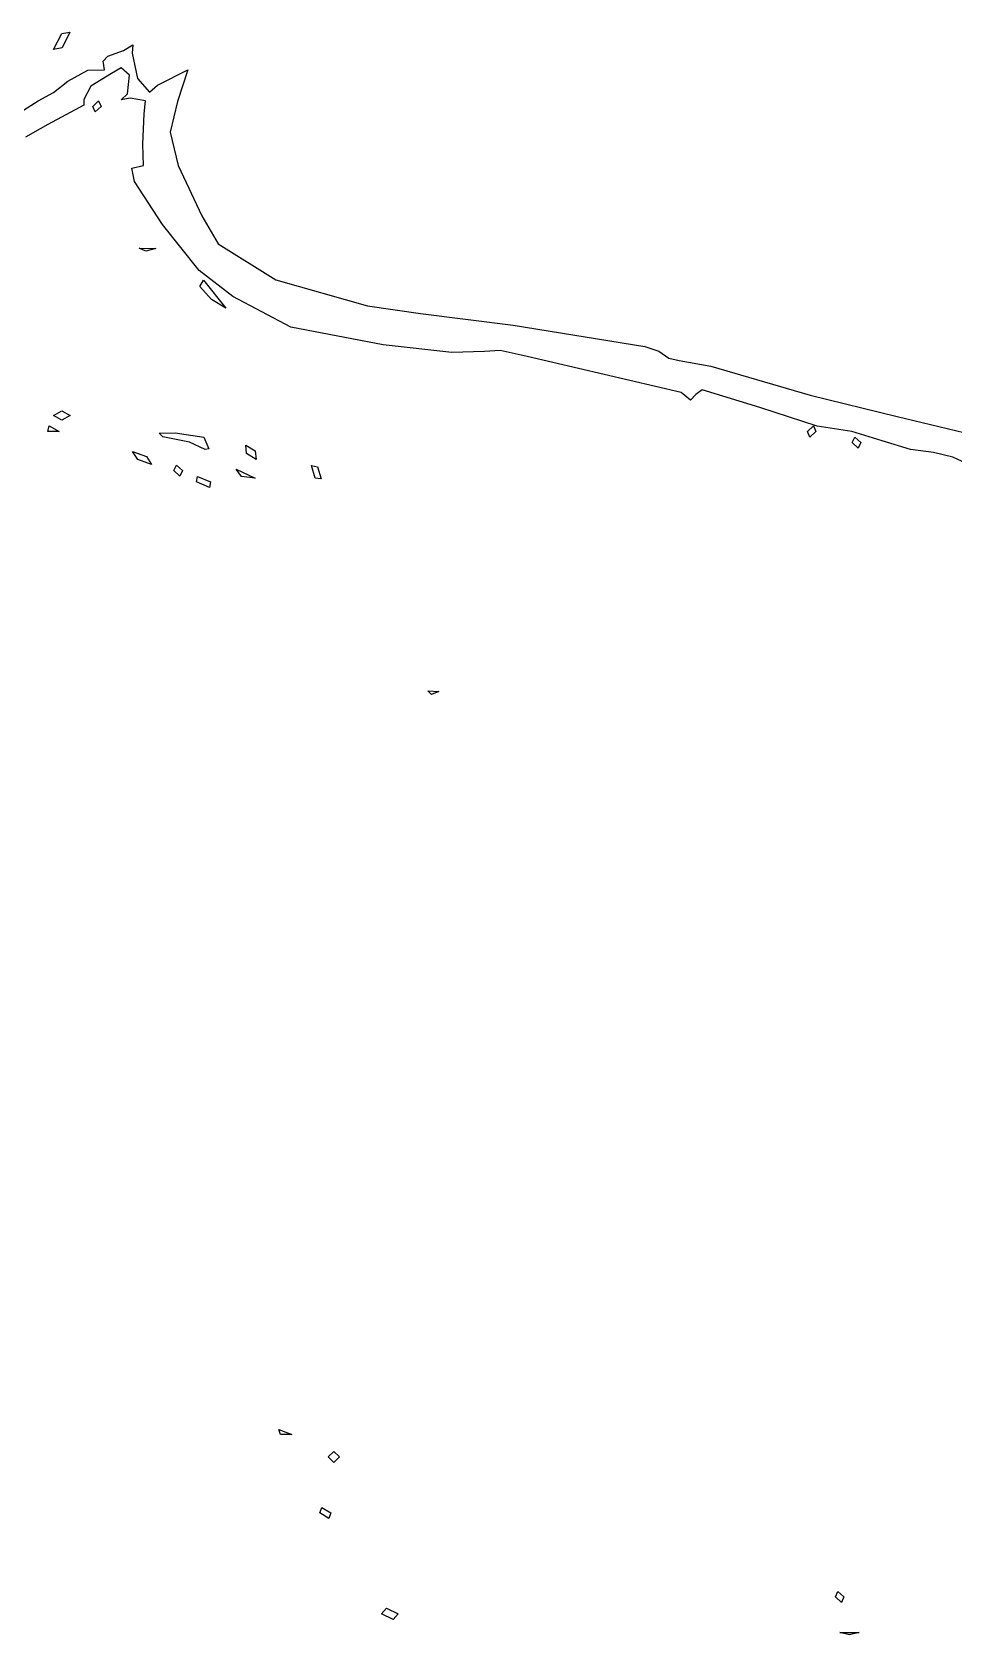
# Model space of a CAD drawing. Extents: x -2 to 136, y 0 to 93.
# Drawn here: x 51.3 to 62.65, y 56.89 to 76.63 of the extents above; entities that cross this region are included whole.
import ezdxf

# ---------------------------------------------------------------- set-up
doc = ezdxf.new("R2010")
doc.units = 0

msp = doc.modelspace()

# ---------------------------------------------------------------- linework, layer by layer
at = {"layer": 'Image'}
for p, q in [((51.567121, 76.415375), (51.668451, 76.613601)), ((51.668451, 76.613601), (51.768754, 76.631827)), ((51.768754, 76.631827), (51.670568, 76.436991)), ((51.670568, 76.436991), (51.567041, 76.415296)), ((51.567041, 76.415296), (51.567121, 76.415375)), ((52.233791, 76.334942), (52.427656, 76.405003)), ((52.427656, 76.405003), (52.543705, 76.474033)), ((52.543705, 76.474033), (52.533201, 76.372936)), ((52.176215, 76.274537), (52.233791, 76.334942)), ((52.193847, 76.167001), (52.176215, 76.274537)), ((52.533201, 76.372936), (52.601521, 76.058082)), ((51.563758, 75.888114), (51.743553, 76.024983)), ((51.743553, 76.024983), (51.987525, 76.160767)), ((51.987525, 76.160767), (52.193847, 76.167001)), ((52.278595, 76.121106), (52.02364, 75.966166)), ((52.40072, 76.193069), (52.278595, 76.121106)), ((52.50121, 76.099675), (52.40072, 76.193069)), ((52.477715, 75.872715), (52.50121, 76.099675)), ((52.601521, 76.058082), (52.745582, 75.892708)), ((52.847398, 75.978019), (53.221349, 76.167805)), ((53.221349, 76.167805), (53.093326, 75.777412)), ((51.37891, 75.786805), (51.563758, 75.888114)), ((52.02364, 75.966166), (51.941019, 75.802495)), ((52.400379, 75.797815), (52.477715, 75.872715)), ((52.508105, 75.817391), (52.400379, 75.797815)), ((52.697169, 75.785218), (52.508105, 75.817391)), ((52.745582, 75.892708), (52.847398, 75.978019)), ((51.152771, 75.643031), (51.37891, 75.786805)), ((51.938373, 75.732248), (51.4958, 75.492774)), ((51.941019, 75.802495), (51.938373, 75.732248)), ((52.04804, 75.7164), (52.121129, 75.785403)), ((52.078475, 75.64737), (52.04804, 75.7164)), ((52.04804, 75.7164), (52.04804, 75.7164)), ((52.151564, 75.7164), (52.078475, 75.64737)), ((52.121129, 75.785403), (52.151564, 75.7164)), ((52.665603, 75.250628), (52.681161, 75.62533)), ((52.681161, 75.62533), (52.697169, 75.785218)), ((53.093326, 75.777412), (53.000118, 75.398834)), ((51.400727, 75.43864), (51.220369, 75.335876)), ((51.4958, 75.492774), (51.400727, 75.43864)), ((52.673541, 74.987262), (52.665603, 75.250628)), ((53.000118, 75.398834), (53.099358, 74.990172)), ((52.528197, 74.953607), (52.673541, 74.987262)), ((52.563564, 74.792978), (52.528197, 74.953607)), ((53.099358, 74.990172), (53.389989, 74.369037)), ((52.908313, 74.260981), (52.563564, 74.792978)), ((53.359348, 73.695038), (52.908313, 74.260981)), ((53.389989, 74.369037), (53.592882, 74.023942)), ((52.61874, 73.969702), (52.82579, 73.967056)), ((52.61874, 73.969623), (52.61874, 73.969702)), ((52.703698, 73.935227), (52.61874, 73.969623)), ((52.82579, 73.967056), (52.703698, 73.935227)), ((53.592882, 74.023942), (54.303302, 73.579922)), ((53.773447, 73.376798), (53.359348, 73.695038)), ((53.366645, 73.497554), (53.411111, 73.5746)), ((53.512743, 73.339148), (53.366645, 73.497554)), ((53.411111, 73.5746), (53.688505, 73.231701)), ((54.303302, 73.579922), (55.429869, 73.26181)), ((53.688505, 73.231701), (53.512743, 73.339148)), ((53.512743, 73.339148), (53.512743, 73.339148)), ((54.486658, 72.998302), (53.773447, 73.376798)), ((55.429869, 73.26181), (56.085526, 73.165026)), ((56.085526, 73.165026), (57.224297, 73.0235)), ((55.6253, 72.779449), (54.486658, 72.998302)), ((57.224297, 73.0235), (58.84618, 72.758679)), ((56.467738, 72.683617), (55.6253, 72.779449)), ((56.871531, 72.697904), (56.467738, 72.683617)), ((57.064343, 72.708488), (56.871531, 72.697904)), ((57.396808, 72.634696), (57.064343, 72.708488)), ((58.84618, 72.758679), (59.017474, 72.701079)), ((59.017474, 72.701079), (59.142706, 72.61673)), ((59.294762, 72.193318), (57.396808, 72.634696)), ((59.142706, 72.61673), (59.267346, 72.586859)), ((59.267346, 72.586859), (59.659728, 72.516268)), ((59.659728, 72.516268), (60.882168, 72.16141)), ((59.405972, 72.097989), (59.294762, 72.193318)), ((59.474205, 72.16731), (59.405972, 72.097989)), ((59.552791, 72.226788), (59.474205, 72.16731)), ((60.260993, 72.008189), (59.552791, 72.226788)), ((60.882168, 72.16141), (61.951919, 71.897223)), ((51.564927, 71.908944), (51.668451, 71.966438)), ((51.668451, 71.851424), (51.564927, 71.908944)), ((51.564927, 71.908944), (51.564927, 71.908944)), ((51.668451, 71.966438), (51.771977, 71.908944)), ((51.771977, 71.908944), (51.668451, 71.851424)), ((60.967472, 71.77697), (60.260993, 72.008189)), ((61.951919, 71.897223), (64.298482, 71.332233)), ((51.633933, 71.713497), (51.495898, 71.713497)), ((51.495898, 71.713497), (51.495906, 71.713497)), ((51.495906, 71.713497), (51.513157, 71.781468)), ((51.513157, 71.781468), (51.633933, 71.713497)), ((52.865372, 71.689837), (53.062809, 71.697648)), ((52.910747, 71.644679), (52.865372, 71.689837)), ((53.062809, 71.697648), (53.416512, 71.643948)), ((60.847632, 71.713497), (60.92072, 71.7825)), ((60.878069, 71.644467), (60.847632, 71.713497)), ((60.847632, 71.713497), (60.847632, 71.713497)), ((60.951158, 71.713497), (60.878069, 71.644467)), ((60.92072, 71.7825), (60.951158, 71.713497)), ((61.395395, 71.711804), (60.967472, 71.77697)), ((61.767917, 71.596657), (61.395395, 71.711804)), ((52.60217, 71.365835), (52.538193, 71.467567)), ((52.538193, 71.467567), (52.708733, 71.404517)), ((53.238574, 71.580412), (52.910747, 71.644679)), ((53.433815, 71.489289), (53.238574, 71.580412)), ((53.416512, 71.643948), (53.476735, 71.49728)), ((53.476735, 71.49728), (53.433815, 71.489342)), ((53.433815, 71.489342), (53.433815, 71.489289)), ((53.94315, 71.442141), (53.932288, 71.545761)), ((53.932288, 71.545761), (54.048129, 71.473705)), ((54.048129, 71.473705), (54.062046, 71.368507)), ((61.399766, 71.575464), (61.430196, 71.644467)), ((61.472854, 71.506434), (61.399766, 71.575464)), ((61.399766, 71.575464), (61.399766, 71.575464)), ((61.430196, 71.644467), (61.503289, 71.575464)), ((61.503289, 71.575464), (61.472854, 71.506434)), ((62.116434, 71.492623), (61.767917, 71.596657)), ((62.400702, 71.452486), (62.116434, 71.492623)), ((52.771391, 71.305077), (52.60217, 71.365835)), ((52.60217, 71.365835), (52.60217, 71.365835)), ((52.708733, 71.404517), (52.771391, 71.305077)), ((53.048775, 71.230474), (53.079213, 71.299504)), ((53.079213, 71.299504), (53.152301, 71.230474)), ((53.943158, 71.442141), (53.94315, 71.442141)), ((54.062046, 71.368507), (53.943158, 71.442141)), ((54.785691, 71.138479), (54.741776, 71.293762)), ((54.741776, 71.293762), (54.817121, 71.277094)), ((54.817121, 71.277094), (54.86085, 71.128296)), ((62.638549, 71.396209), (62.400702, 71.452486)), ((63.011995, 71.223674), (62.638549, 71.396209)), ((53.121869, 71.161471), (53.048775, 71.230474)), ((53.048775, 71.230474), (53.048775, 71.230474)), ((53.152301, 71.230474), (53.121869, 71.161471)), ((53.324846, 71.092521), (53.340186, 71.158025)), ((53.324849, 71.092521), (53.324846, 71.092521)), ((53.484207, 71.024549), (53.324849, 71.092521)), ((53.340186, 71.158025), (53.497383, 71.092521)), ((53.497383, 71.092521), (53.484207, 71.024549)), ((53.881553, 71.158322), (53.815836, 71.248651)), ((53.815836, 71.248651), (54.04752, 71.139484)), ((53.881553, 71.15827), (53.881553, 71.158322)), ((54.04752, 71.139484), (53.881553, 71.15827)), ((54.86085, 71.128296), (54.785691, 71.138505)), ((54.785691, 71.138505), (54.785691, 71.138479)), ((56.176083, 68.516964), (56.308366, 68.511408)), ((56.176083, 68.516832), (56.176083, 68.516964)), ((56.217784, 68.47516), (56.176083, 68.516832)), ((56.308366, 68.511408), (56.217784, 68.47516)), ((54.360099, 59.358714), (54.338773, 59.422876)), ((54.338773, 59.422876), (54.498134, 59.358714)), ((54.360104, 59.358714), (54.360099, 59.358714)), ((54.498134, 59.358714), (54.360104, 59.358714)), ((54.946737, 59.082781), (55.015751, 59.151784)), ((55.015751, 59.013751), (54.946737, 59.082781)), ((54.946737, 59.082781), (54.946737, 59.082781)), ((55.015751, 59.151784), (55.08477, 59.082781)), ((55.08477, 59.082781), (55.015751, 59.013751)), ((54.843211, 58.392775), (54.869564, 58.461778)), ((54.869564, 58.461778), (54.981236, 58.392775)), ((54.954884, 58.323745), (54.843211, 58.392775)), ((54.843211, 58.392775), (54.843211, 58.392775)), ((54.981236, 58.392775), (54.954884, 58.323745)), ((61.192724, 57.357991), (61.223154, 57.426994)), ((61.265813, 57.288961), (61.192724, 57.357991)), ((61.192724, 57.357991), (61.192724, 57.357991)), ((61.223154, 57.426994), (61.296248, 57.357991)), ((61.296248, 57.357991), (61.265813, 57.288961)), ((55.602395, 57.150875), (55.663263, 57.219905)), ((55.748572, 57.081872), (55.602395, 57.150875)), ((55.602395, 57.150875), (55.602395, 57.150875)), ((55.663263, 57.219905), (55.809445, 57.150875)), ((55.809445, 57.150875), (55.748572, 57.081872)), ((61.244485, 56.92217), (61.486039, 56.92217)), ((61.365262, 56.890605), (61.244485, 56.92217)), ((61.244485, 56.92217), (61.244485, 56.92217)), ((61.486039, 56.92217), (61.365262, 56.890605))]:
    msp.add_line(p, q, dxfattribs=at)

doc.saveas('drawing.dxf')
